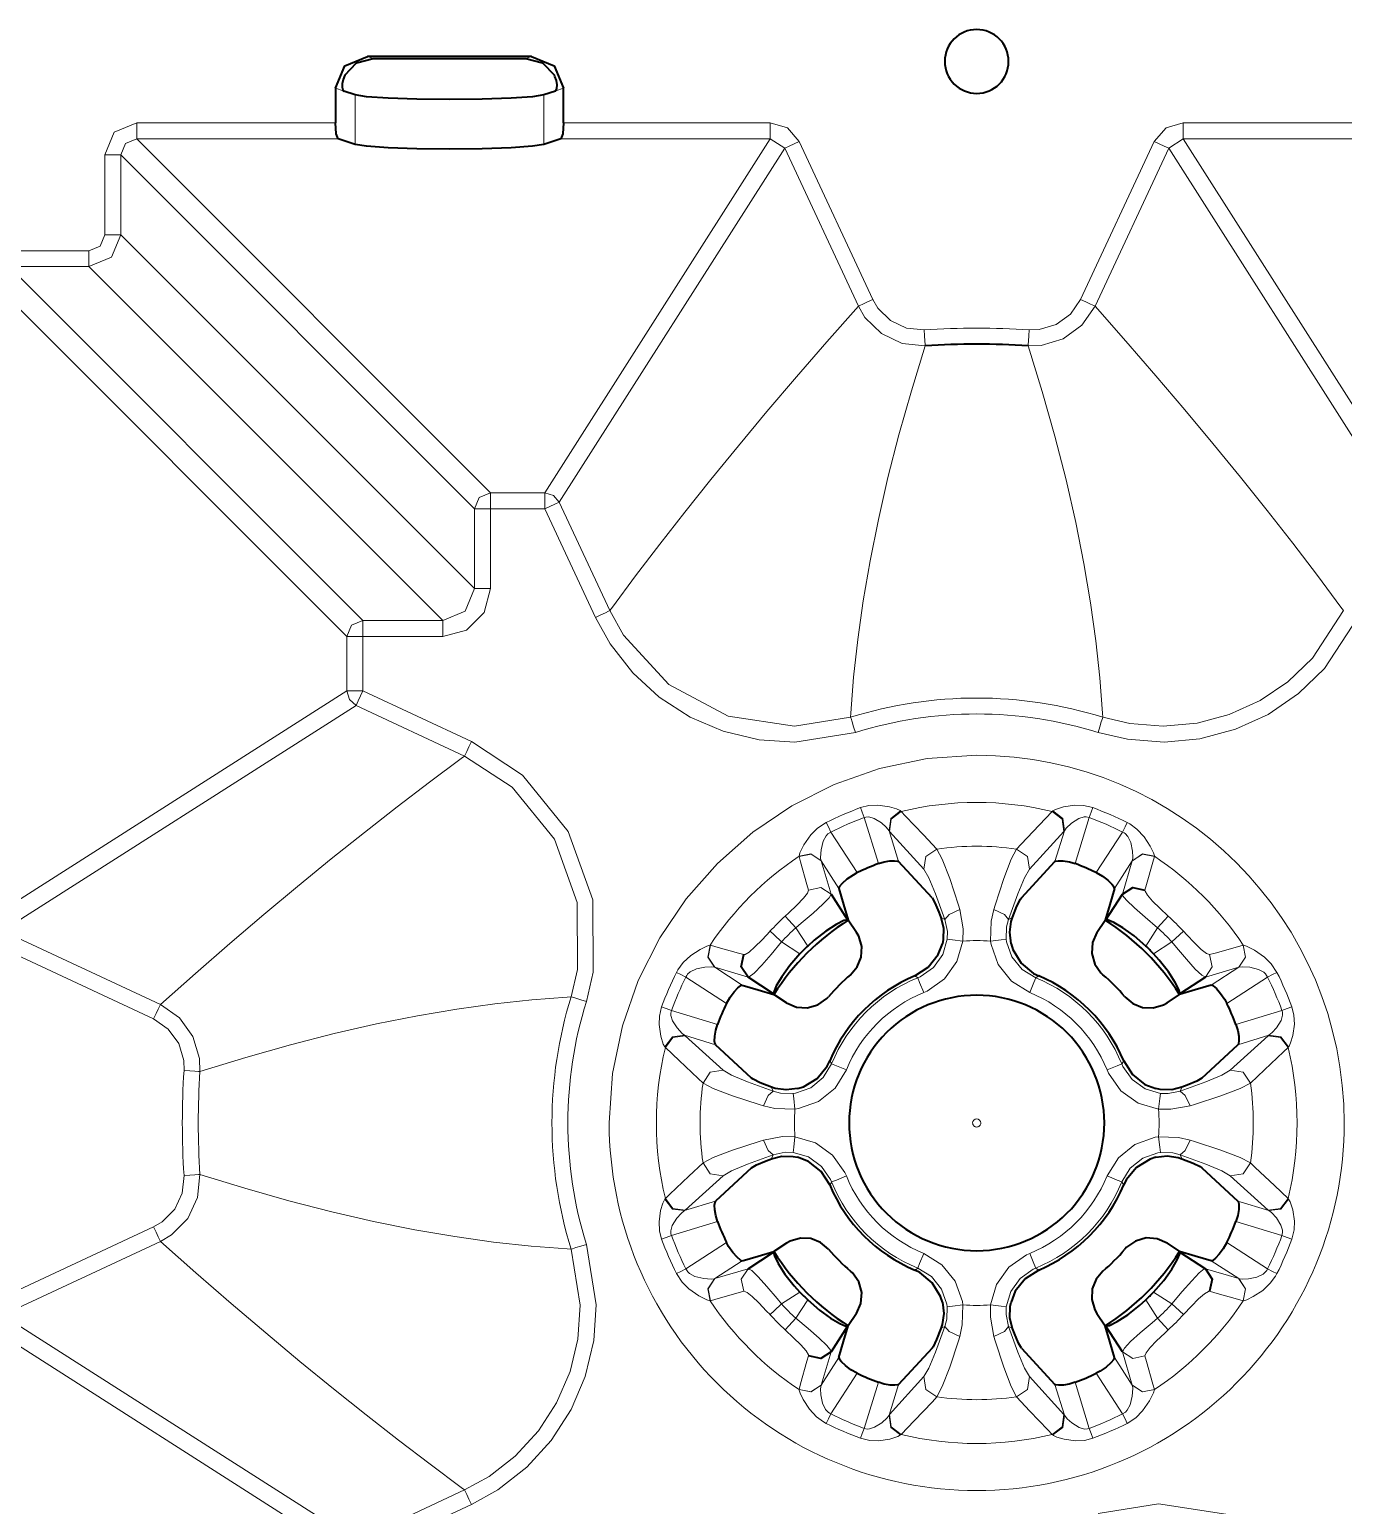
# Model space of a CAD drawing. Header units: millimetres. Extents: x 0 to 2941, y -405 to 1422.
# Drawn here: x 989.7 to 1072.1, y 1029.2 to 1121.7 of the extents above; entities that cross this region are included whole.
import ezdxf

# ---------------------------------------------------------------- set-up
doc = ezdxf.new("R2010")
doc.units = ezdxf.units.MM
doc.layers.add('FINE', color=9, linetype='Continuous')
doc.layers.add('OUTLINE', color=7, linetype='Continuous')

msp = doc.modelspace()

# ---------------------------------------------------------------- linework, layer by layer
at = {"layer": 'FINE', "lineweight": 9}
for p, q in [((1010.886, 1119.995), (1011.239, 1119.882)), ((1020.813, 1119.882), (1021.166, 1119.995)), ((1009.36, 1117.855), (1008.876, 1118.011)), ((1023.177, 1118.011), (1022.692, 1117.855)), ((1010.117, 1114.486), (1010.117, 1117.592)), ((1021.935, 1117.592), (1021.935, 1114.486)), ((1008.876, 1115.835), (996.418, 1115.835)), ((1036.125, 1115.835), (1023.177, 1115.835)), ((1074.956, 1115.835), (1062.008, 1115.835)), ((1018.59, 1092.665), (996.418, 1114.837)), ((996.418, 1114.837), (1009.042, 1114.837)), ((1022.905, 1092.089), (1037.03, 1114.26)), ((1023.01, 1114.837), (1036.125, 1114.837)), ((1036.125, 1114.837), (1037.03, 1114.26)), ((1037.03, 1114.26), (1041.648, 1104.357)), ((1042.553, 1104.779), (1037.935, 1114.683)), ((1061.103, 1114.26), (1075.228, 1092.089)), ((1076.133, 1092.665), (1062.008, 1114.837)), ((1062.008, 1114.837), (1075.123, 1114.837)), ((994.422, 1113.838), (994.422, 1108.834)), ((995.42, 1113.838), (1017.592, 1091.667)), ((995.42, 1108.834), (995.42, 1113.838)), ((1017.592, 1086.662), (995.42, 1108.834)), ((993.423, 1107.835), (988.418, 1107.835)), ((1010.59, 1084.665), (988.418, 1106.837)), ((988.418, 1106.837), (993.423, 1106.837)), ((993.423, 1106.837), (1015.595, 1084.665)), ((987.42, 1105.839), (1009.592, 1083.667)), ((1018.59, 1092.665), (1022, 1092.665)), ((1022.905, 1092.089), (1026.078, 1085.284)), ((1017.592, 1086.662), (1017.592, 1091.667)), ((1018.59, 1091.667), (1018.59, 1086.662)), ((1022, 1091.667), (1018.59, 1091.667)), ((1025.173, 1084.863), (1022, 1091.667)), ((1010.59, 1084.665), (1015.595, 1084.665)), ((1026.078, 1085.284), (1026.235, 1085.5)), ((1071.898, 1085.5), (1072.055, 1085.284)), ((1009.592, 1080.256), (1009.592, 1083.667)), ((1015.595, 1083.667), (1010.59, 1083.667)), ((1010.59, 1083.667), (1010.59, 1080.256)), ((1009.592, 1080.256), (987.42, 1066.131)), ((1010.59, 1080.256), (1017.394, 1077.084)), ((987.996, 1065.227), (1010.168, 1079.352)), ((1016.972, 1076.179), (1010.168, 1079.352)), ((1041.178, 1078.859), (1041.163, 1078.61)), ((1056.97, 1078.61), (1056.955, 1078.859)), ((1016.757, 1076.021), (1016.972, 1076.179)), ((1044.295, 1072.736), (1044.33, 1072.704)), ((1056.114, 1072.323), (1055.232, 1069.438)), ((1039.928, 1071.416), (1041.58, 1068.873)), ((1043.573, 1071.501), (1044.165, 1069.566)), ((1043.61, 1071.456), (1043.573, 1071.501)), ((1045.76, 1069.08), (1043.61, 1071.456)), ((1053.969, 1069.566), (1054.56, 1071.501)), ((1054.56, 1071.501), (1054.523, 1071.456)), ((1058.819, 1069.611), (1057.699, 1067.887)), ((1058.197, 1067.524), (1058.819, 1069.611)), ((1058.819, 1069.611), (1058.823, 1069.622)), ((997.9, 1060.609), (987.996, 1065.227)), ((1032.359, 1064.329), (1032.371, 1064.327)), ((1065.762, 1064.327), (1065.774, 1064.329)), ((1032.646, 1062.943), (1032.636, 1062.947)), ((1032.646, 1062.943), (1034.371, 1061.823)), ((1034.733, 1062.321), (1032.646, 1062.943)), ((1067.293, 1062.329), (1064.749, 1060.677)), ((1023.647, 1061.094), (1023.397, 1061.079)), ((1029.934, 1060.238), (1032.819, 1059.355)), ((1065.314, 1059.355), (1068.199, 1060.238)), ((1032.691, 1058.093), (1030.756, 1058.684)), ((1067.377, 1058.684), (1065.442, 1058.093)), ((1068.612, 1057.962), (1068.58, 1057.927)), ((1033.177, 1049.884), (1030.801, 1047.733)), ((1029.521, 1048.419), (1029.553, 1048.454)), ((1030.756, 1047.697), (1032.691, 1048.288)), ((1030.801, 1047.733), (1030.756, 1047.697)), ((1065.442, 1048.288), (1067.377, 1047.697)), ((1067.377, 1047.697), (1067.332, 1047.733)), ((1068.58, 1048.454), (1068.612, 1048.419)), ((1068.199, 1046.143), (1065.314, 1047.025)), ((997.478, 1046.677), (987.575, 1042.059)), ((987.996, 1041.154), (997.9, 1045.772)), ((1023.397, 1045.301), (1023.647, 1045.287)), ((1030.841, 1044.052), (1033.385, 1045.703)), ((1063.4, 1044.06), (1065.487, 1043.438)), ((1065.487, 1043.438), (1063.763, 1044.558)), ((1065.487, 1043.438), (1065.498, 1043.434)), ((1010.168, 1027.029), (987.996, 1041.154)), ((1065.774, 1042.051), (1065.762, 1042.054)), ((987.42, 1040.249), (1009.592, 1026.124)), ((1039.936, 1038.857), (1039.314, 1036.77)), ((1039.314, 1036.77), (1040.434, 1038.494)), ((1058.205, 1034.964), (1056.553, 1037.508)), ((1039.314, 1036.77), (1039.31, 1036.759)), ((1042.019, 1034.058), (1042.902, 1036.943)), ((1044.165, 1036.815), (1043.573, 1034.88)), ((1043.61, 1034.925), (1045.76, 1037.301)), ((1052.373, 1037.301), (1054.523, 1034.925)), ((1054.56, 1034.88), (1053.969, 1036.815)), ((1060.203, 1036.495), (1060.205, 1036.483)), ((1043.573, 1034.88), (1043.61, 1034.925)), ((1054.523, 1034.925), (1054.56, 1034.88)), ((1053.838, 1033.645), (1053.803, 1033.677)), ((1010.168, 1027.029), (1016.972, 1030.202)), ((1016.972, 1030.202), (1016.757, 1030.359)), ((1017.394, 1029.297), (1010.59, 1026.124))]:
    msp.add_line(p, q, dxfattribs=at)
for points in [[(996.418, 1115.835), (995.006, 1115.251), (994.422, 1113.838)], [(996.418, 1114.837), (996.418, 1115.149), (996.418, 1115.835)], [(1036.125, 1114.837), (1036.125, 1115.149), (1036.125, 1115.835)], [(1037.935, 1114.683), (1037.198, 1115.523), (1036.125, 1115.835)], [(1062.008, 1115.835), (1060.935, 1115.523), (1060.198, 1114.683)], [(1062.008, 1114.837), (1062.008, 1115.149), (1062.008, 1115.835)], [(995.42, 1113.838), (995.711, 1114.546), (996.418, 1114.837)], [(1036.125, 1114.837), (1022, 1092.665), (1022.536, 1092.508), (1022.905, 1092.089)], [(1037.03, 1114.26), (1037.313, 1114.392), (1037.935, 1114.683)], [(1060.198, 1114.683), (1055.58, 1104.779), (1054.947, 1103.863), (1054.047, 1103.209), (1052.98, 1102.89), (1052.357, 1102.872)], [(1056.485, 1104.357), (1061.103, 1114.26), (1062.008, 1114.837)], [(1061.103, 1114.26), (1060.82, 1114.392), (1060.198, 1114.683)], [(995.42, 1113.838), (995.108, 1113.838), (994.422, 1113.838)], [(993.423, 1106.837), (994.834, 1107.423), (995.42, 1108.834)], [(994.422, 1108.834), (994.129, 1108.128), (993.423, 1107.835)], [(995.42, 1108.834), (995.108, 1108.834), (994.422, 1108.834)], [(993.423, 1106.837), (993.423, 1107.149), (993.423, 1107.835)], [(1041.648, 1104.357), (1039.676, 1102.125), (1037.766, 1099.923), (1035.917, 1097.751), (1034.131, 1095.61), (1032.407, 1093.499), (1030.774, 1091.455), (1029.201, 1089.441), (1027.689, 1087.456), (1026.235, 1085.5)], [(1041.648, 1104.357), (1041.732, 1104.396), (1041.931, 1104.489), (1042.218, 1104.623), (1042.553, 1104.779)], [(1041.648, 1104.357), (1042.059, 1103.657), (1043.091, 1102.642), (1044.402, 1102.025), (1045.842, 1101.876)], [(1045.776, 1102.872), (1044.669, 1102.986), (1043.662, 1103.46), (1042.869, 1104.241), (1042.553, 1104.779)], [(1052.291, 1101.876), (1053.102, 1101.899), (1054.489, 1102.315), (1055.661, 1103.166), (1056.485, 1104.357)], [(1056.485, 1104.357), (1056.402, 1104.396), (1056.202, 1104.489), (1055.915, 1104.623), (1055.58, 1104.779)], [(1071.898, 1085.5), (1070.418, 1087.491), (1068.875, 1089.513), (1067.271, 1091.566), (1065.605, 1093.648), (1063.876, 1095.762), (1062.118, 1097.866), (1060.3, 1100.001), (1058.423, 1102.164), (1056.485, 1104.357)], [(1045.842, 1101.876), (1045.836, 1101.968), (1045.822, 1102.187), (1045.801, 1102.504), (1045.776, 1102.872)], [(1052.291, 1101.876), (1052.297, 1101.968), (1052.311, 1102.187), (1052.332, 1102.504), (1052.357, 1102.872)], [(1041.178, 1078.859), (1041.351, 1081.121), (1041.608, 1083.469), (1041.951, 1085.901), (1042.382, 1088.413), (1042.902, 1091.003), (1043.503, 1093.619), (1044.193, 1096.305), (1044.973, 1099.058), (1045.842, 1101.876)], [(1052.291, 1101.876), (1053.176, 1099.008), (1053.967, 1096.206), (1054.665, 1093.475), (1055.271, 1090.815), (1055.785, 1088.231), (1056.203, 1085.769), (1056.536, 1083.384), (1056.786, 1081.08), (1056.955, 1078.859)], [(1017.592, 1091.667), (1017.886, 1092.371), (1018.59, 1092.665)], [(1018.59, 1091.667), (1018.59, 1092.353), (1018.59, 1092.665)], [(1022, 1091.667), (1022, 1092.353), (1022, 1092.665)], [(1022, 1091.667), (1022.623, 1091.957), (1022.905, 1092.089)], [(1018.59, 1091.667), (1017.904, 1091.667), (1017.592, 1091.667)], [(1018.59, 1086.662), (1018.189, 1085.163), (1017.094, 1084.068), (1015.595, 1083.667)], [(1015.595, 1084.665), (1017.009, 1085.248), (1017.592, 1086.662)], [(1018.59, 1086.662), (1017.904, 1086.662), (1017.592, 1086.662)], [(1009.592, 1083.667), (1009.886, 1084.372), (1010.59, 1084.665)], [(1010.59, 1083.667), (1010.59, 1084.353), (1010.59, 1084.665)], [(1015.595, 1083.667), (1015.595, 1084.353), (1015.595, 1084.665)], [(1025.173, 1084.863), (1025.508, 1085.019), (1025.795, 1085.153), (1025.995, 1085.246), (1026.078, 1085.284)], [(1041.46, 1077.657), (1037.672, 1077.049), (1035.428, 1077.197), (1033.177, 1077.735), (1031.11, 1078.618), (1029.166, 1079.871), (1027.508, 1081.388), (1026.087, 1083.213), (1025.173, 1084.863)], [(1026.078, 1085.284), (1026.925, 1083.756), (1029.776, 1080.66), (1033.492, 1078.682), (1037.655, 1078.046), (1041.163, 1078.61)], [(1056.97, 1078.61), (1058.671, 1078.209), (1060.746, 1078.045), (1062.88, 1078.237), (1064.892, 1078.769), (1066.842, 1079.656), (1068.566, 1080.825), (1070.113, 1082.309), (1072.055, 1085.284)], [(1010.59, 1083.667), (1009.904, 1083.667), (1009.592, 1083.667)], [(1010.59, 1080.256), (1009.904, 1080.256), (1009.592, 1080.256)], [(1010.168, 1079.352), (1009.749, 1079.72), (1009.592, 1080.256)], [(1010.59, 1080.256), (1010.3, 1079.634), (1010.168, 1079.352)], [(1041.46, 1077.657), (1041.35, 1078.01), (1041.256, 1078.313), (1041.19, 1078.523), (1041.163, 1078.61)], [(1056.674, 1077.657), (1056.783, 1078.01), (1056.877, 1078.313), (1056.943, 1078.523), (1056.97, 1078.61)], [(1017.394, 1077.084), (1017.238, 1076.749), (1017.104, 1076.462), (1017.011, 1076.262), (1016.972, 1076.179)], [(1017.394, 1077.084), (1020.606, 1074.987), (1023.47, 1071.456), (1025.003, 1067.177), (1025.033, 1062.634), (1024.6, 1060.797)], [(1016.757, 1076.021), (1014.766, 1074.541), (1012.744, 1072.999), (1010.691, 1071.395), (1008.609, 1069.729), (1006.495, 1068), (1004.39, 1066.242), (1002.256, 1064.424), (1000.093, 1062.546), (997.9, 1060.609)], [(1023.647, 1061.094), (1024.048, 1062.795), (1024.02, 1067.003), (1022.601, 1070.966), (1019.948, 1074.237), (1016.972, 1076.179)], [(1041.791, 1072.943), (1042.308, 1073.074), (1042.868, 1073.1), (1043.592, 1073.001), (1044.049, 1072.866), (1044.262, 1072.764), (1044.295, 1072.736)], [(1041.791, 1072.943), (1041.897, 1072.654), (1042.019, 1072.323)], [(1044.295, 1072.736), (1043.674, 1072.262), (1043.573, 1071.501)], [(1044.33, 1072.704), (1043.706, 1072.228), (1043.61, 1071.456)], [(1044.33, 1072.704), (1044.608, 1072.415), (1045.731, 1071.238), (1046.571, 1070.346)], [(1051.562, 1070.346), (1051.848, 1070.651), (1052.98, 1071.846), (1053.803, 1072.704)], [(1053.803, 1072.704), (1053.838, 1072.736), (1054.003, 1072.833), (1054.512, 1072.994), (1055.225, 1073.098), (1055.766, 1073.081), (1056.342, 1072.943)], [(1053.803, 1072.704), (1054.427, 1072.228), (1054.523, 1071.456)], [(1053.838, 1072.736), (1054.459, 1072.262), (1054.56, 1071.501)], [(1056.342, 1072.943), (1056.236, 1072.654), (1056.114, 1072.323)], [(1037.928, 1069.898), (1037.987, 1070.106), (1038.24, 1070.608), (1038.678, 1071.235), (1039.092, 1071.652), (1039.631, 1072.008)], [(1039.928, 1071.416), (1039.769, 1071.732), (1039.631, 1072.008)], [(1043.573, 1071.501), (1043.4, 1071.718), (1043.098, 1071.985), (1042.641, 1072.27), (1042.307, 1072.364), (1042.121, 1072.354), (1042.019, 1072.323)], [(1056.114, 1072.323), (1055.935, 1072.365), (1055.792, 1072.36), (1055.467, 1072.258), (1055.016, 1071.97), (1054.679, 1071.659), (1054.56, 1071.501)], [(1058.502, 1072.008), (1058.364, 1071.732), (1058.205, 1071.416)], [(1058.502, 1072.008), (1058.661, 1071.922), (1059.112, 1071.592), (1059.552, 1071.115), (1059.942, 1070.522), (1060.143, 1070.114), (1060.204, 1069.92), (1060.205, 1069.898)], [(1039.928, 1071.416), (1039.734, 1071.298), (1039.627, 1071.188), (1039.444, 1070.854), (1039.313, 1070.301), (1039.285, 1069.83), (1039.305, 1069.638), (1039.31, 1069.622), (1039.314, 1069.611)], [(1054.523, 1071.456), (1052.373, 1069.08), (1052.067, 1068.551), (1051.641, 1067.547), (1051.139, 1066.168), (1051.062, 1065.942), (1051.255, 1066.033), (1051.306, 1066.057)], [(1058.823, 1069.622), (1058.848, 1069.838), (1058.83, 1070.222), (1058.724, 1070.752), (1058.541, 1071.142), (1058.379, 1071.315), (1058.3, 1071.369), (1058.205, 1071.416)], [(1039.31, 1069.622), (1038.679, 1070.041), (1037.928, 1069.898)], [(1039.314, 1069.611), (1038.683, 1070.032), (1037.93, 1069.886)], [(1038.522, 1067.778), (1038.422, 1068.133), (1038.026, 1069.546), (1037.93, 1069.886)], [(1046.571, 1070.346), (1045.881, 1069.89), (1045.76, 1069.08)], [(1046.571, 1070.346), (1046.906, 1069.707), (1047.372, 1068.497), (1047.915, 1066.835), (1047.998, 1066.563)], [(1049.931, 1064.585), (1049.972, 1065.834), (1050.136, 1066.563), (1050.218, 1066.835), (1050.762, 1068.497), (1051.227, 1069.707), (1051.562, 1070.346)], [(1051.562, 1070.346), (1052.252, 1069.89), (1052.373, 1069.08)], [(1058.819, 1069.611), (1059.45, 1070.032), (1060.203, 1069.886)], [(1060.205, 1069.898), (1059.454, 1070.041), (1058.823, 1069.622)], [(1060.205, 1069.898), (1060.203, 1069.886), (1060.104, 1069.535), (1059.708, 1068.122), (1059.611, 1067.778), (1059.615, 1067.712), (1059.765, 1067.461), (1060.092, 1067.095), (1060.548, 1066.643), (1061.075, 1066.146)], [(1040.434, 1067.887), (1039.314, 1069.611), (1039.936, 1067.524)], [(1047.072, 1065.942), (1046.994, 1066.168), (1046.492, 1067.547), (1046.066, 1068.551), (1045.76, 1069.08)], [(1037.058, 1066.146), (1037.287, 1066.36), (1037.792, 1066.844), (1038.2, 1067.265), (1038.456, 1067.584), (1038.522, 1067.778)], [(1039.936, 1067.524), (1039.814, 1067.294), (1039.422, 1066.888), (1038.813, 1066.34), (1038.065, 1065.705), (1037.727, 1065.424)], [(1039.936, 1067.524), (1039.287, 1067.948), (1038.522, 1067.778)], [(1060.406, 1065.424), (1059.627, 1066.077), (1058.949, 1066.668), (1058.456, 1067.14), (1058.214, 1067.449), (1058.197, 1067.524)], [(1037.727, 1065.424), (1037.29, 1065.896), (1037.058, 1066.146)], [(1047.998, 1066.563), (1047.336, 1066.26), (1047.072, 1065.942)], [(1047.998, 1066.563), (1048.212, 1065.359), (1048.202, 1064.585)], [(1050.136, 1066.563), (1050.798, 1066.26), (1051.062, 1065.942)], [(1060.406, 1065.424), (1060.843, 1065.896), (1061.075, 1066.146)], [(1034.479, 1063.735), (1034.545, 1063.739), (1034.796, 1063.889), (1035.162, 1064.216), (1035.614, 1064.672), (1036.111, 1065.199)], [(1036.833, 1064.53), (1036.361, 1064.967), (1036.111, 1065.199)], [(1045.369, 1062.285), (1045.527, 1062.354), (1046.349, 1062.927), (1046.934, 1063.74), (1047.215, 1064.701), (1047.227, 1065.186), (1047.072, 1065.942)], [(1046.827, 1066.057), (1046.879, 1066.033), (1047.072, 1065.942)], [(1051.062, 1065.942), (1050.942, 1065.484), (1050.918, 1064.701)], [(1061.3, 1064.53), (1061.772, 1064.967), (1062.023, 1065.199)], [(1062.023, 1065.199), (1062.236, 1064.97), (1062.72, 1064.465), (1063.141, 1064.057), (1063.46, 1063.801), (1063.654, 1063.735)], [(987.575, 1064.322), (997.478, 1059.704), (998.394, 1059.071), (999.048, 1058.17), (999.367, 1057.104), (999.385, 1056.481)], [(1030.249, 1062.626), (1030.336, 1062.785), (1030.666, 1063.236), (1031.142, 1063.676), (1031.735, 1064.066), (1032.143, 1064.266), (1032.337, 1064.328), (1032.359, 1064.329)], [(1032.636, 1062.947), (1032.216, 1063.578), (1032.359, 1064.329)], [(1032.646, 1062.943), (1032.225, 1063.574), (1032.371, 1064.327)], [(1032.371, 1064.327), (1032.722, 1064.228), (1034.135, 1063.832), (1034.479, 1063.735)], [(1036.833, 1064.53), (1036.18, 1063.751), (1035.589, 1063.073), (1035.117, 1062.58), (1034.808, 1062.338), (1034.733, 1062.321)], [(1048.202, 1064.585), (1047.826, 1063.304), (1047.048, 1062.221), (1045.955, 1061.455), (1045.744, 1061.362)], [(1048.202, 1064.585), (1047.54, 1064.663), (1047.215, 1064.701)], [(1049.931, 1064.585), (1050.593, 1064.663), (1050.918, 1064.701)], [(1050.918, 1064.701), (1050.941, 1064.539), (1051.275, 1063.595), (1051.907, 1062.813), (1052.764, 1062.285)], [(1063.4, 1062.321), (1063.17, 1062.443), (1062.764, 1062.835), (1062.217, 1063.444), (1061.581, 1064.192), (1061.3, 1064.53)], [(1063.654, 1063.735), (1064.009, 1063.835), (1065.422, 1064.231), (1065.762, 1064.327)], [(1065.487, 1062.943), (1065.908, 1063.574), (1065.762, 1064.327)], [(1065.498, 1062.947), (1065.917, 1063.578), (1065.774, 1064.329)], [(1065.774, 1064.329), (1065.982, 1064.27), (1066.484, 1064.017), (1067.111, 1063.579), (1067.529, 1063.165), (1067.884, 1062.626)], [(1063.4, 1062.321), (1063.824, 1062.97), (1063.654, 1063.735)], [(1030.841, 1062.329), (1030.525, 1062.488), (1030.249, 1062.626)], [(1032.636, 1062.947), (1032.419, 1062.972), (1032.035, 1062.953), (1031.505, 1062.848), (1031.115, 1062.664), (1030.942, 1062.503), (1030.888, 1062.424), (1030.841, 1062.329)], [(1063.763, 1061.823), (1065.487, 1062.943), (1063.4, 1062.321)], [(1067.293, 1062.329), (1067.174, 1062.523), (1067.064, 1062.63), (1066.73, 1062.813), (1066.177, 1062.944), (1065.706, 1062.972), (1065.514, 1062.952), (1065.498, 1062.947), (1065.487, 1062.943)], [(1067.293, 1062.329), (1067.609, 1062.488), (1067.884, 1062.626)], [(1045.369, 1062.285), (1045.345, 1062.3), (1045.182, 1062.405)], [(1045.744, 1061.362), (1045.49, 1061.988), (1045.369, 1062.285)], [(1052.389, 1061.362), (1052.643, 1061.988), (1052.764, 1062.285)], [(1052.952, 1062.405), (1052.788, 1062.3), (1052.764, 1062.285)], [(997.9, 1060.609), (997.861, 1060.525), (997.768, 1060.326), (997.634, 1060.038), (997.478, 1059.704)], [(1000.381, 1056.415), (1000.358, 1057.226), (999.942, 1058.613), (999.091, 1059.785), (997.9, 1060.609)], [(1000.381, 1056.415), (1003.249, 1057.299), (1006.051, 1058.091), (1008.783, 1058.789), (1011.442, 1059.395), (1014.026, 1059.909), (1016.489, 1060.327), (1018.873, 1060.659), (1021.177, 1060.909), (1023.397, 1061.079)], [(1024.6, 1060.798), (1024.247, 1060.907), (1023.944, 1061.001), (1023.734, 1061.067), (1023.647, 1061.094)], [(1029.553, 1057.927), (1029.521, 1057.962), (1029.424, 1058.127), (1029.263, 1058.636), (1029.159, 1059.349), (1029.176, 1059.889), (1029.314, 1060.466)], [(1029.934, 1060.238), (1029.603, 1060.36), (1029.314, 1060.466)], [(1029.934, 1060.238), (1029.892, 1060.059), (1029.897, 1059.916), (1029.999, 1059.591), (1030.287, 1059.14), (1030.598, 1058.803), (1030.756, 1058.684)], [(1067.377, 1058.684), (1067.594, 1058.857), (1067.861, 1059.159), (1068.146, 1059.616), (1068.241, 1059.95), (1068.231, 1060.136), (1068.199, 1060.238)], [(1068.199, 1060.238), (1068.531, 1060.36), (1068.819, 1060.466)], [(1068.819, 1060.466), (1068.95, 1059.949), (1068.976, 1059.389), (1068.877, 1058.665), (1068.742, 1058.208), (1068.64, 1057.996), (1068.612, 1057.962)], [(1030.756, 1058.684), (1029.995, 1058.583), (1029.521, 1057.962)], [(1029.553, 1057.927), (1030.029, 1058.551), (1030.801, 1058.647)], [(1031.911, 1055.686), (1031.606, 1055.972), (1030.411, 1057.104), (1029.553, 1057.927)], [(1030.756, 1058.684), (1030.801, 1058.647), (1033.177, 1056.497)], [(1064.956, 1056.497), (1067.332, 1058.647), (1067.377, 1058.684)], [(1068.58, 1057.927), (1068.291, 1057.649), (1067.114, 1056.526), (1066.222, 1055.686)], [(1067.332, 1058.647), (1068.104, 1058.551), (1068.58, 1057.927)], [(1067.377, 1058.684), (1068.138, 1058.583), (1068.612, 1057.962)], [(1036.315, 1055.186), (1036.773, 1055.066), (1037.556, 1055.042), (1037.718, 1055.065), (1038.662, 1055.399), (1039.444, 1056.031), (1039.972, 1056.888)], [(1039.852, 1057.075), (1039.957, 1056.912), (1039.972, 1056.888)], [(1040.895, 1056.513), (1040.269, 1056.767), (1039.972, 1056.888)], [(1057.238, 1056.513), (1057.864, 1056.767), (1058.161, 1056.888)], [(1058.161, 1056.888), (1058.176, 1056.912), (1058.281, 1057.075)], [(1058.161, 1056.888), (1058.23, 1056.73), (1058.804, 1055.908), (1059.616, 1055.323), (1060.577, 1055.042), (1061.062, 1055.03), (1061.818, 1055.186)], [(1000.381, 1056.415), (1000.289, 1056.421), (1000.07, 1056.435), (999.753, 1056.456), (999.385, 1056.481)], [(1031.911, 1055.686), (1032.367, 1056.376), (1033.177, 1056.497)], [(1033.177, 1056.497), (1033.705, 1056.191), (1034.71, 1055.765), (1036.089, 1055.263), (1036.315, 1055.186)], [(1040.895, 1056.513), (1040.189, 1055.373), (1039.146, 1054.532), (1037.887, 1054.086), (1037.672, 1054.055)], [(1061.933, 1055.43), (1061.909, 1055.378), (1061.818, 1055.186), (1062.044, 1055.263), (1063.423, 1055.765), (1064.428, 1056.191), (1064.956, 1056.497)], [(1064.956, 1056.497), (1065.767, 1056.376), (1066.222, 1055.686)], [(1037.672, 1054.055), (1036.423, 1054.096), (1035.694, 1054.259), (1035.422, 1054.342), (1033.76, 1054.885), (1032.55, 1055.351), (1031.911, 1055.686)], [(1035.694, 1054.259), (1035.997, 1054.921), (1036.315, 1055.186)], [(1036.315, 1055.186), (1036.224, 1055.378), (1036.2, 1055.43)], [(1037.672, 1054.055), (1037.594, 1054.717), (1037.556, 1055.042)], [(1066.222, 1055.686), (1065.583, 1055.351), (1064.373, 1054.885), (1062.711, 1054.342), (1062.439, 1054.259), (1061.235, 1054.045), (1060.461, 1054.055)], [(1060.461, 1054.055), (1060.539, 1054.717), (1060.577, 1055.042)], [(1062.439, 1054.259), (1062.137, 1054.921), (1061.818, 1055.186)], [(1035.694, 1052.122), (1036.898, 1052.335), (1037.672, 1052.326)], [(1037.672, 1052.326), (1037.594, 1051.664), (1037.556, 1051.339)], [(1037.672, 1052.326), (1038.953, 1051.95), (1040.036, 1051.171), (1040.802, 1050.078), (1040.895, 1049.868)], [(1060.461, 1052.326), (1060.539, 1051.664), (1060.577, 1051.339)], [(1060.461, 1052.326), (1061.71, 1052.285), (1062.439, 1052.122)], [(1031.911, 1050.695), (1032.55, 1051.03), (1033.76, 1051.496), (1035.422, 1052.039), (1035.694, 1052.122)], [(1035.694, 1052.122), (1035.997, 1051.46), (1036.315, 1051.195)], [(1039.972, 1049.493), (1039.903, 1049.651), (1039.329, 1050.473), (1038.517, 1051.058), (1037.556, 1051.339), (1037.071, 1051.351), (1036.315, 1051.195)], [(1061.818, 1051.195), (1061.36, 1051.315), (1060.577, 1051.339), (1060.416, 1051.316), (1059.471, 1050.982), (1058.689, 1050.35), (1058.161, 1049.493)], [(1062.439, 1052.122), (1062.137, 1051.46), (1061.818, 1051.195)], [(1062.439, 1052.122), (1062.711, 1052.039), (1064.373, 1051.496), (1065.583, 1051.03), (1066.222, 1050.695)], [(1029.553, 1048.454), (1029.842, 1048.732), (1031.019, 1049.855), (1031.911, 1050.695)], [(1033.177, 1049.884), (1032.367, 1050.005), (1031.911, 1050.695)], [(1036.2, 1050.951), (1036.224, 1051.003), (1036.315, 1051.195), (1036.089, 1051.118), (1034.71, 1050.616), (1033.705, 1050.19), (1033.177, 1049.884)], [(1067.332, 1047.733), (1064.956, 1049.884), (1064.428, 1050.19), (1063.423, 1050.616), (1062.044, 1051.118), (1061.818, 1051.195), (1061.909, 1051.003), (1061.933, 1050.951)], [(1066.222, 1050.695), (1065.767, 1050.005), (1064.956, 1049.884)], [(1066.222, 1050.695), (1066.527, 1050.408), (1067.722, 1049.277), (1068.58, 1048.454)], [(999.385, 1049.9), (999.271, 1048.793), (998.797, 1047.786), (998.016, 1046.993), (997.478, 1046.677)], [(997.9, 1045.772), (998.6, 1046.183), (999.615, 1047.215), (1000.232, 1048.526), (1000.381, 1049.966)], [(1000.381, 1049.966), (1000.289, 1049.96), (1000.07, 1049.946), (999.753, 1049.925), (999.385, 1049.9)], [(1023.397, 1045.301), (1021.136, 1045.475), (1018.788, 1045.732), (1016.356, 1046.075), (1013.844, 1046.505), (1011.254, 1047.026), (1008.638, 1047.627), (1005.952, 1048.317), (1003.199, 1049.096), (1000.381, 1049.966)], [(1039.972, 1049.493), (1039.957, 1049.469), (1039.852, 1049.305)], [(1040.895, 1049.868), (1040.269, 1049.614), (1039.972, 1049.493)], [(1057.238, 1049.868), (1057.864, 1049.614), (1058.161, 1049.493)], [(1058.281, 1049.305), (1058.176, 1049.469), (1058.161, 1049.493)], [(1029.314, 1045.915), (1029.184, 1046.432), (1029.157, 1046.992), (1029.256, 1047.715), (1029.391, 1048.173), (1029.493, 1048.385), (1029.521, 1048.419)], [(1030.756, 1047.697), (1029.995, 1047.798), (1029.521, 1048.419)], [(1030.801, 1047.733), (1030.029, 1047.83), (1029.553, 1048.454)], [(1030.756, 1047.697), (1030.54, 1047.523), (1030.272, 1047.222), (1029.987, 1046.765), (1029.893, 1046.431), (1029.903, 1046.245), (1029.934, 1046.143)], [(1068.58, 1048.454), (1068.104, 1047.83), (1067.332, 1047.733)], [(1067.377, 1047.697), (1068.138, 1047.798), (1068.612, 1048.419)], [(1068.199, 1046.143), (1068.241, 1046.322), (1068.237, 1046.465), (1068.134, 1046.79), (1067.846, 1047.241), (1067.535, 1047.578), (1067.377, 1047.697)], [(1068.612, 1048.419), (1068.71, 1048.254), (1068.87, 1047.745), (1068.974, 1047.032), (1068.958, 1046.492), (1068.819, 1045.915)], [(997.9, 1045.772), (997.861, 1045.856), (997.768, 1046.055), (997.634, 1046.342), (997.478, 1046.677)], [(997.9, 1045.772), (1000.132, 1043.8), (1002.334, 1041.89), (1004.506, 1040.041), (1006.647, 1038.255), (1008.758, 1036.531), (1010.802, 1034.898), (1012.816, 1033.325), (1014.802, 1031.812), (1016.757, 1030.359)], [(1029.934, 1046.143), (1029.603, 1046.021), (1029.314, 1045.915)], [(1068.199, 1046.143), (1068.531, 1046.021), (1068.819, 1045.915)], [(1016.972, 1030.202), (1018.501, 1031.049), (1020.147, 1032.323), (1021.597, 1033.9), (1022.729, 1035.647), (1023.575, 1037.616), (1024.064, 1039.64), (1024.211, 1041.779), (1023.647, 1045.287)], [(1024.6, 1045.583), (1025.208, 1041.796), (1025.06, 1039.552), (1024.522, 1037.301), (1023.639, 1035.234), (1022.386, 1033.29), (1020.87, 1031.632), (1019.044, 1030.211), (1017.394, 1029.297)], [(1024.6, 1045.583), (1024.247, 1045.474), (1023.944, 1045.38), (1023.734, 1045.314), (1023.647, 1045.287)], [(1045.744, 1045.019), (1045.49, 1044.393), (1045.369, 1044.096)], [(1049.931, 1041.796), (1050.307, 1043.076), (1051.085, 1044.16), (1052.179, 1044.926), (1052.389, 1045.019)], [(1052.389, 1045.019), (1052.643, 1044.393), (1052.764, 1044.096)], [(1030.841, 1044.052), (1030.525, 1043.893), (1030.249, 1043.755)], [(1030.841, 1044.052), (1030.959, 1043.858), (1031.069, 1043.751), (1031.403, 1043.567), (1031.956, 1043.437), (1032.427, 1043.409), (1032.619, 1043.429), (1032.636, 1043.434), (1032.646, 1043.438)], [(1034.371, 1044.558), (1032.646, 1043.438), (1034.733, 1044.06)], [(1034.733, 1044.06), (1034.309, 1043.411), (1034.479, 1042.646)], [(1034.733, 1044.06), (1034.963, 1043.938), (1035.369, 1043.546), (1035.916, 1042.937), (1036.552, 1042.189), (1036.833, 1041.851)], [(1045.182, 1043.976), (1045.345, 1044.081), (1045.369, 1044.096)], [(1047.215, 1041.68), (1047.192, 1041.841), (1046.858, 1042.786), (1046.226, 1043.568), (1045.369, 1044.096)], [(1052.764, 1044.096), (1052.606, 1044.027), (1051.784, 1043.453), (1051.199, 1042.641), (1050.918, 1041.68), (1050.906, 1041.195), (1051.062, 1040.439)], [(1052.764, 1044.096), (1052.788, 1044.081), (1052.952, 1043.976)], [(1061.3, 1041.851), (1061.953, 1042.63), (1062.544, 1043.308), (1063.016, 1043.801), (1063.325, 1044.043), (1063.4, 1044.06)], [(1065.498, 1043.434), (1065.714, 1043.409), (1066.098, 1043.427), (1066.628, 1043.533), (1067.018, 1043.716), (1067.191, 1043.878), (1067.245, 1043.957), (1067.293, 1044.052)], [(1067.293, 1044.052), (1067.609, 1043.893), (1067.884, 1043.755)], [(1032.359, 1042.051), (1032.151, 1042.111), (1031.649, 1042.364), (1031.022, 1042.801), (1030.604, 1043.216), (1030.249, 1043.755)], [(1032.636, 1043.434), (1032.216, 1042.803), (1032.359, 1042.051)], [(1032.646, 1043.438), (1032.225, 1042.807), (1032.371, 1042.054)], [(1065.487, 1043.438), (1065.908, 1042.807), (1065.762, 1042.054)], [(1065.498, 1043.434), (1065.917, 1042.803), (1065.774, 1042.051)], [(1067.884, 1043.755), (1067.798, 1043.596), (1067.468, 1043.145), (1066.991, 1042.705), (1066.398, 1042.315), (1065.99, 1042.114), (1065.796, 1042.053), (1065.774, 1042.051)], [(1036.111, 1041.182), (1035.897, 1041.41), (1035.413, 1041.916), (1034.992, 1042.324), (1034.673, 1042.579), (1034.479, 1042.646), (1034.124, 1042.546), (1032.712, 1042.149), (1032.371, 1042.054), (1032.359, 1042.051)], [(1063.654, 1042.646), (1063.588, 1042.642), (1063.338, 1042.492), (1062.971, 1042.165), (1062.519, 1041.709), (1062.023, 1041.182)], [(1065.762, 1042.054), (1065.411, 1042.153), (1063.998, 1042.549), (1063.654, 1042.646)], [(1036.833, 1041.851), (1036.361, 1041.414), (1036.111, 1041.182)], [(1048.202, 1041.796), (1048.161, 1040.547), (1047.998, 1039.818), (1047.915, 1039.546), (1047.372, 1037.884), (1046.906, 1036.674), (1046.571, 1036.035)], [(1047.072, 1040.439), (1047.191, 1040.897), (1047.215, 1041.68)], [(1048.202, 1041.796), (1047.54, 1041.718), (1047.215, 1041.68)], [(1051.562, 1036.035), (1051.227, 1036.674), (1050.762, 1037.884), (1050.218, 1039.546), (1050.136, 1039.818), (1049.921, 1041.022), (1049.931, 1041.796)], [(1049.931, 1041.796), (1050.593, 1041.718), (1050.918, 1041.68)], [(1061.3, 1041.851), (1061.772, 1041.414), (1062.023, 1041.182)], [(1037.727, 1040.957), (1037.29, 1040.485), (1037.058, 1040.234)], [(1037.727, 1040.957), (1038.506, 1040.304), (1039.184, 1039.713), (1039.677, 1039.241), (1039.919, 1038.932), (1039.936, 1038.857)], [(1045.76, 1037.301), (1046.066, 1037.829), (1046.492, 1038.834), (1046.994, 1040.213), (1047.072, 1040.439), (1046.879, 1040.348), (1046.827, 1040.324)], [(1047.998, 1039.818), (1047.336, 1040.12), (1047.072, 1040.439)], [(1050.136, 1039.818), (1050.798, 1040.12), (1051.062, 1040.439)], [(1051.306, 1040.324), (1051.255, 1040.348), (1051.062, 1040.439)], [(1051.062, 1040.439), (1051.139, 1040.213), (1051.641, 1038.834), (1052.067, 1037.829), (1052.373, 1037.301)], [(1058.197, 1038.857), (1058.319, 1039.087), (1058.711, 1039.493), (1059.32, 1040.04), (1060.068, 1040.676), (1060.406, 1040.957)], [(1061.075, 1040.234), (1060.847, 1040.021), (1060.341, 1039.537), (1059.933, 1039.116), (1059.678, 1038.797), (1059.611, 1038.603)], [(1060.406, 1040.957), (1060.843, 1040.485), (1061.075, 1040.234)], [(1057.699, 1038.494), (1058.819, 1036.77), (1058.197, 1038.857)], [(1058.197, 1038.857), (1058.846, 1038.433), (1059.611, 1038.603)], [(1059.611, 1038.603), (1059.711, 1038.248), (1060.107, 1036.835), (1060.203, 1036.495)], [(1037.928, 1036.483), (1038.679, 1036.34), (1039.31, 1036.759)], [(1039.314, 1036.77), (1038.683, 1036.349), (1037.93, 1036.495)], [(1039.31, 1036.759), (1039.285, 1036.543), (1039.304, 1036.159), (1039.409, 1035.629), (1039.593, 1035.239), (1039.754, 1035.066), (1039.833, 1035.012), (1039.928, 1034.964)], [(1046.571, 1036.035), (1045.881, 1036.491), (1045.76, 1037.301)], [(1051.562, 1036.035), (1052.252, 1036.491), (1052.373, 1037.301)], [(1058.205, 1034.964), (1058.399, 1035.083), (1058.506, 1035.193), (1058.689, 1035.527), (1058.82, 1036.08), (1058.848, 1036.551), (1058.828, 1036.743), (1058.823, 1036.759), (1058.819, 1036.77)], [(1058.819, 1036.77), (1059.45, 1036.349), (1060.203, 1036.495)], [(1058.823, 1036.759), (1059.454, 1036.34), (1060.205, 1036.483)], [(1039.631, 1034.373), (1039.473, 1034.459), (1039.021, 1034.789), (1038.581, 1035.266), (1038.191, 1035.859), (1037.991, 1036.267), (1037.929, 1036.461), (1037.928, 1036.483)], [(1046.571, 1036.035), (1046.285, 1035.73), (1045.153, 1034.535), (1044.33, 1033.677)], [(1053.803, 1033.677), (1053.525, 1033.966), (1052.402, 1035.143), (1051.562, 1036.035)], [(1060.205, 1036.483), (1060.146, 1036.275), (1059.893, 1035.773), (1059.456, 1035.146), (1059.041, 1034.728), (1058.502, 1034.373)], [(1039.631, 1034.373), (1039.769, 1034.648), (1039.928, 1034.964)], [(1042.019, 1034.058), (1042.198, 1034.015), (1042.341, 1034.02), (1042.666, 1034.123), (1043.117, 1034.411), (1043.454, 1034.722), (1043.573, 1034.88)], [(1044.295, 1033.645), (1043.674, 1034.119), (1043.573, 1034.88)], [(1044.33, 1033.677), (1043.706, 1034.153), (1043.61, 1034.925)], [(1053.803, 1033.677), (1054.427, 1034.153), (1054.523, 1034.925)], [(1053.838, 1033.645), (1054.459, 1034.119), (1054.56, 1034.88)], [(1054.56, 1034.88), (1054.734, 1034.663), (1055.035, 1034.396), (1055.492, 1034.111), (1055.826, 1034.016), (1056.012, 1034.026), (1056.114, 1034.058)], [(1058.205, 1034.964), (1058.364, 1034.648), (1058.502, 1034.373)], [(1041.791, 1033.438), (1041.897, 1033.726), (1042.019, 1034.058)], [(1056.342, 1033.438), (1056.236, 1033.726), (1056.114, 1034.058)], [(1044.33, 1033.677), (1044.295, 1033.645), (1044.13, 1033.547), (1043.621, 1033.387), (1042.908, 1033.283), (1042.368, 1033.3), (1041.791, 1033.438)], [(1056.342, 1033.438), (1055.825, 1033.307), (1055.265, 1033.281), (1054.542, 1033.38), (1054.084, 1033.515), (1053.871, 1033.617), (1053.838, 1033.645)], [(1017.394, 1029.297), (1017.238, 1029.632), (1017.104, 1029.919), (1017.011, 1030.119), (1016.972, 1030.202)], [(1056.674, 1028.724), (1060.461, 1029.332), (1064.956, 1028.646), (1068.967, 1026.51), (1072.046, 1023.168), (1072.96, 1021.518)]]:
    msp.add_lwpolyline(points, dxfattribs=at)
for points in [[(1052.357, 1102.872, 0.033061), (1045.776, 1102.872)], [(1072.96, 1084.863), (1070.863, 1081.651), (1069.244, 1080.09), (1067.332, 1078.787), (1065.288, 1077.851), (1063.053, 1077.254), (1060.816, 1077.047), (1058.51, 1077.224), (1056.674, 1077.657, 0.151851), (1041.459, 1077.657)], [(1056.97, 1078.611, 0.151877), (1041.163, 1078.611)], [(1041.791, 1072.943, 0.028034), (1039.631, 1072.008)], [(1053.803, 1072.704, 0.119641), (1044.33, 1072.704)], [(1058.502, 1072.008, 0.027955), (1056.342, 1072.943)], [(1042.902, 1069.438), (1042.019, 1072.323, 0.027897), (1039.928, 1071.416)], [(1056.553, 1068.873), (1058.205, 1071.416, 0.027941), (1056.114, 1072.323)], [(1037.93, 1069.886), (1037.928, 1069.898, 0.099025), (1032.359, 1064.329)], [(1051.562, 1070.346, 0.072363), (1046.571, 1070.346)], [(1065.774, 1064.329, 0.099005), (1060.205, 1069.898)], [(1037.058, 1066.147, 0.018815), (1036.11, 1065.199)], [(1062.023, 1065.199, 0.018934), (1061.075, 1066.147)], [(1038.474, 1064.274), (1037.727, 1065.424, 0.019138), (1036.833, 1064.53), (1037.983, 1063.782)], [(1060.15, 1063.782), (1061.3, 1064.53, 0.018918), (1060.406, 1065.424), (1059.659, 1064.274)], [(1049.931, 1064.585, 0.037809), (1048.202, 1064.585)], [(1057.238, 1056.513, 0.202327), (1052.389, 1061.362), (1051.249, 1062.067), (1050.408, 1063.111), (1049.962, 1064.37), (1049.931, 1064.585)], [(1030.249, 1062.626, 0.028019), (1029.314, 1060.466)], [(1068.819, 1060.466, 0.027952), (1067.884, 1062.626)], [(1033.385, 1060.677), (1030.841, 1062.329, 0.027965), (1029.934, 1060.238)], [(1045.369, 1062.285, 0.202317), (1039.972, 1056.888)], [(1058.161, 1056.888, 0.202345), (1052.764, 1062.285)], [(1068.199, 1060.238, 0.027974), (1067.293, 1062.329)], [(1023.646, 1061.094, 0.151875), (1023.646, 1045.287)], [(1024.6, 1060.798, 0.151878), (1024.6, 1045.583)], [(1045.744, 1061.362, 0.202321), (1040.895, 1056.513)], [(1029.553, 1057.927, 0.119638), (1029.553, 1048.454)], [(1068.58, 1048.454, 0.119611), (1068.58, 1057.927)], [(999.385, 1056.481, 0.033081), (999.385, 1049.9)], [(1000.381, 1056.415, 0.033056), (1000.381, 1049.966)], [(1052.389, 1045.019, 0.202316), (1057.238, 1049.868), (1057.944, 1051.008), (1058.987, 1051.849), (1060.246, 1052.295), (1060.461, 1052.326, 0.037883), (1060.461, 1054.055), (1059.181, 1054.431), (1058.097, 1055.209), (1057.331, 1056.303), (1057.238, 1056.513)], [(1031.911, 1055.686, 0.072396), (1031.911, 1050.695)], [(1066.222, 1050.695, 0.072345), (1066.222, 1055.686)], [(1037.672, 1054.055, 0.037958), (1037.672, 1052.326)], [(1039.972, 1049.493, 0.202318), (1045.369, 1044.096)], [(1040.895, 1049.868, 0.202336), (1045.744, 1045.019)], [(1052.764, 1044.096, 0.202328), (1058.161, 1049.493)], [(1032.819, 1047.025), (1029.934, 1046.143, 0.02808), (1030.841, 1044.052)], [(1029.314, 1045.915, 0.027986), (1030.249, 1043.755)], [(1064.749, 1045.703), (1067.293, 1044.052, 0.028016), (1068.199, 1046.143)], [(1067.884, 1043.755, 0.027955), (1068.819, 1045.915)], [(1045.744, 1045.019), (1046.884, 1044.313), (1047.725, 1043.27), (1048.171, 1042.011), (1048.202, 1041.796, 0.037803), (1049.931, 1041.796)], [(1037.983, 1042.598), (1036.833, 1041.851, 0.018993), (1037.727, 1040.957), (1038.474, 1042.107)], [(1059.659, 1042.107), (1060.406, 1040.957, 0.018999), (1061.3, 1041.851), (1060.15, 1042.598)], [(1032.359, 1042.052, 0.099005), (1037.928, 1036.483), (1037.93, 1036.495), (1038.029, 1036.846), (1038.425, 1038.259), (1038.522, 1038.603), (1038.518, 1038.669), (1038.368, 1038.92), (1038.041, 1039.286), (1037.585, 1039.738), (1037.058, 1040.234)], [(1036.11, 1041.182, 0.018956), (1037.058, 1040.234)], [(1060.205, 1036.483, 0.099007), (1065.774, 1042.052)], [(1061.075, 1040.234, 0.018903), (1062.023, 1041.182)], [(1041.58, 1037.508), (1039.928, 1034.964, 0.027956), (1042.019, 1034.058)], [(1055.232, 1036.943), (1056.114, 1034.058, 0.027873), (1058.205, 1034.965)], [(1046.571, 1036.035, 0.072363), (1051.562, 1036.035)], [(1039.631, 1034.373, 0.027953), (1041.791, 1033.438)], [(1056.342, 1033.438, 0.027934), (1058.502, 1034.373)], [(1044.33, 1033.677, 0.119634), (1053.803, 1033.677)]]:
    msp.add_lwpolyline(points, format="xyb", dxfattribs=at)
for points in [[(1026.032, 1053.19, 0.414215), (1049.067, 1030.156, 0.414215), (1072.101, 1053.19, 0.414212), (1049.067, 1076.225), (1045.959, 1076.013), (1042.973, 1075.396), (1040.136, 1074.403), (1037.478, 1073.061), (1035.027, 1071.4), (1032.811, 1069.446), (1030.857, 1067.23), (1029.196, 1064.779), (1027.854, 1062.121), (1026.861, 1059.284), (1026.244, 1056.298)], [(1049.321, 1053.19, 0.414114), (1049.067, 1053.445, 0.414114), (1048.812, 1053.19, 0.414313), (1049.067, 1052.936, 0.414313)]]:
    msp.add_lwpolyline(points, format="xyb", close=True, dxfattribs=at)
at = {"layer": 'OUTLINE', "lineweight": 40}
for p, q in [((1021.166, 1119.995), (1010.886, 1119.995)), ((1008.876, 1118.011), (1008.876, 1115.835)), ((1023.177, 1115.835), (1023.177, 1118.011)), ((1009.36, 1117.855), (1009.395, 1117.824)), ((1010.117, 1117.592), (1009.395, 1117.824)), ((1022.658, 1117.824), (1022.692, 1117.855)), ((1010.117, 1114.486), (1009.042, 1114.837)), ((1023.01, 1114.837), (1021.935, 1114.486)), ((1044.165, 1069.566), (1044.127, 1069.588)), ((1046.265, 1067.297), (1044.165, 1069.566)), ((1051.868, 1067.297), (1053.969, 1069.566)), ((1054.007, 1069.588), (1053.969, 1069.566)), ((1057.699, 1067.887), (1057.658, 1068.005)), ((1039.936, 1067.524), (1040.977, 1065.92)), ((1057.156, 1065.92), (1058.197, 1067.524)), ((1057.699, 1067.887), (1057.407, 1066.885)), ((1057.407, 1066.885), (1057.118, 1065.902)), ((1041.015, 1065.902), (1040.977, 1065.92)), ((1041.537, 1065.123), (1041.015, 1065.902)), ((1056.597, 1065.123), (1057.118, 1065.902)), ((1057.118, 1065.902), (1057.156, 1065.92)), ((1034.371, 1061.823), (1034.252, 1061.782)), ((1034.371, 1061.823), (1035.372, 1061.53)), ((1036.337, 1061.279), (1034.733, 1062.321)), ((1035.372, 1061.53), (1036.356, 1061.242)), ((1062.761, 1061.53), (1061.778, 1061.242)), ((1063.4, 1062.321), (1061.796, 1061.279)), ((1063.763, 1061.823), (1062.761, 1061.53)), ((1036.356, 1061.242), (1036.337, 1061.279)), ((1037.134, 1060.72), (1036.356, 1061.242)), ((1061.778, 1061.242), (1061.796, 1061.279)), ((1032.669, 1058.131), (1032.691, 1058.093)), ((1034.96, 1055.992), (1032.691, 1058.093)), ((1063.173, 1055.992), (1065.442, 1058.093)), ((1065.442, 1058.093), (1065.464, 1058.131)), ((1034.96, 1050.389), (1032.691, 1048.288)), ((1063.173, 1050.389), (1065.442, 1048.288)), ((1032.691, 1048.288), (1032.669, 1048.25)), ((1065.464, 1048.25), (1065.442, 1048.288)), ((1034.371, 1044.558), (1035.372, 1044.85)), ((1034.733, 1044.06), (1036.337, 1045.101)), ((1035.372, 1044.85), (1036.356, 1045.139)), ((1036.356, 1045.139), (1036.337, 1045.101)), ((1037.134, 1045.66), (1036.356, 1045.139)), ((1060.999, 1045.66), (1061.778, 1045.139)), ((1062.761, 1044.85), (1061.778, 1045.139)), ((1061.778, 1045.139), (1061.796, 1045.101)), ((1061.796, 1045.101), (1063.4, 1044.06)), ((1063.763, 1044.558), (1062.761, 1044.85)), ((1063.763, 1044.558), (1063.881, 1044.599)), ((1041.537, 1041.258), (1041.015, 1040.479)), ((1040.977, 1040.461), (1039.936, 1038.857)), ((1040.727, 1039.496), (1041.015, 1040.479)), ((1041.015, 1040.479), (1040.977, 1040.461)), ((1057.118, 1040.479), (1057.156, 1040.461)), ((1058.197, 1038.857), (1057.156, 1040.461)), ((1040.434, 1038.494), (1040.727, 1039.496)), ((1040.434, 1038.494), (1040.475, 1038.376)), ((1046.265, 1039.084), (1044.165, 1036.815)), ((1051.868, 1039.084), (1053.969, 1036.815)), ((1044.127, 1036.793), (1044.165, 1036.815)), ((1053.969, 1036.815), (1054.007, 1036.793))]:
    msp.add_line(p, q, dxfattribs=at)
for points in [[(1051.067, 1119.69, 0.414201), (1049.067, 1121.691, 0.414201), (1047.066, 1119.69, 0.414251), (1049.067, 1117.691, 0.414201)], [(1057.067, 1053.19, 0.414214), (1049.067, 1061.191, 0.414214), (1041.067, 1053.19, 0.414214), (1049.067, 1045.19, 0.414214)]]:
    msp.add_lwpolyline(points, format="xyb", close=True, dxfattribs=at)
for points in [[(1008.876, 1118.011), (1009.463, 1119.415), (1010.886, 1119.995)], [(1009.459, 1118.823), (1010.198, 1119.597), (1011.239, 1119.882)], [(1011.239, 1119.882), (1020.813, 1119.882), (1021.854, 1119.597), (1022.593, 1118.823)], [(1021.166, 1119.995), (1022.589, 1119.415), (1023.177, 1118.011)], [(1009.459, 1118.823), (1009.348, 1118.554), (1009.296, 1118.289), (1009.297, 1118.075), (1009.332, 1117.913), (1009.36, 1117.855)], [(1022.692, 1117.855), (1022.741, 1117.989), (1022.76, 1118.216), (1022.722, 1118.489), (1022.629, 1118.751), (1022.593, 1118.823)], [(1022.658, 1117.824), (1021.935, 1117.592), (1021.222, 1117.481), (1019.883, 1117.39), (1018.078, 1117.331), (1016.026, 1117.31), (1013.974, 1117.331), (1012.169, 1117.39), (1010.83, 1117.481), (1010.117, 1117.592)], [(1009.042, 1114.837), (1008.924, 1115.149), (1008.876, 1115.835)], [(1023.177, 1115.835), (1023.129, 1115.149), (1023.01, 1114.837)], [(1021.935, 1114.486), (1021.222, 1114.373), (1019.883, 1114.281), (1018.078, 1114.221), (1016.026, 1114.2), (1013.974, 1114.221), (1012.169, 1114.281), (1010.83, 1114.373), (1010.117, 1114.486)], [(1042.902, 1069.438), (1043.274, 1069.551), (1043.62, 1069.609), (1043.91, 1069.619), (1044.11, 1069.593), (1044.127, 1069.588)], [(1054.007, 1069.588), (1054.192, 1069.618), (1054.494, 1069.611), (1054.874, 1069.548), (1055.232, 1069.438)], [(1040.475, 1068.005), (1040.447, 1067.958), (1040.434, 1067.887), (1040.727, 1066.885), (1041.015, 1065.902)], [(1040.475, 1068.005), (1040.651, 1068.213), (1040.946, 1068.479), (1041.336, 1068.744), (1041.58, 1068.873)], [(1056.553, 1068.873), (1056.957, 1068.645), (1057.29, 1068.394), (1057.536, 1068.156), (1057.658, 1068.005)], [(1046.265, 1067.297), (1046.448, 1066.985), (1046.702, 1066.386), (1046.827, 1066.057)], [(1051.306, 1066.057), (1051.585, 1066.763), (1051.802, 1067.205), (1051.868, 1067.297)], [(1058.197, 1067.524), (1058.846, 1067.948), (1059.611, 1067.778)], [(1040.977, 1065.92), (1040.745, 1065.872), (1040.261, 1065.633), (1039.601, 1065.208), (1038.872, 1064.635), (1038.474, 1064.274)], [(1046.827, 1066.057), (1046.982, 1065.412), (1046.972, 1064.689), (1046.916, 1064.413)], [(1051.217, 1064.413), (1051.132, 1065.135), (1051.229, 1065.814), (1051.306, 1066.057)], [(1059.659, 1064.274), (1058.93, 1064.909), (1058.228, 1065.416), (1057.651, 1065.752), (1057.267, 1065.913), (1057.156, 1065.92)], [(1041.158, 1062.476), (1041.583, 1062.979), (1041.824, 1063.585), (1041.858, 1064.242), (1041.671, 1064.888), (1041.537, 1065.123)], [(1045.182, 1062.405), (1046.029, 1062.945), (1046.65, 1063.735), (1046.916, 1064.413)], [(1051.217, 1064.413), (1051.335, 1064.053), (1051.856, 1063.197), (1052.63, 1062.563), (1052.952, 1062.405)], [(1056.597, 1065.123), (1056.32, 1064.496), (1056.273, 1063.808), (1056.462, 1063.142), (1056.855, 1062.587), (1056.975, 1062.476)], [(1034.733, 1062.321), (1034.309, 1062.97), (1034.479, 1063.735)], [(1037.983, 1063.782), (1037.348, 1063.054), (1036.842, 1062.352), (1036.505, 1061.775), (1036.344, 1061.391), (1036.337, 1061.279)], [(1061.796, 1061.279), (1061.748, 1061.512), (1061.509, 1061.996), (1061.084, 1062.656), (1060.511, 1063.385), (1060.15, 1063.782)], [(1033.385, 1060.677), (1033.612, 1061.081), (1033.863, 1061.414), (1034.101, 1061.66), (1034.252, 1061.782)], [(1063.881, 1061.782), (1063.834, 1061.81), (1063.763, 1061.823)], [(1063.881, 1061.782), (1064.089, 1061.606), (1064.355, 1061.311), (1064.62, 1060.921), (1064.749, 1060.677)], [(1037.134, 1060.72), (1037.761, 1060.444), (1038.449, 1060.397), (1039.115, 1060.586), (1039.67, 1060.978), (1039.781, 1061.099)], [(1058.352, 1061.099), (1058.855, 1060.674), (1059.461, 1060.433), (1060.118, 1060.398), (1060.765, 1060.586), (1060.999, 1060.72)], [(1032.669, 1058.131), (1032.639, 1058.316), (1032.646, 1058.618), (1032.709, 1058.998), (1032.819, 1059.355)], [(1065.314, 1059.355), (1065.427, 1058.984), (1065.485, 1058.637), (1065.495, 1058.347), (1065.47, 1058.147), (1065.464, 1058.131)], [(1037.844, 1055.341), (1038.204, 1055.459), (1039.06, 1055.98), (1039.694, 1056.754), (1039.852, 1057.075)], [(1058.281, 1057.075), (1058.821, 1056.228), (1059.611, 1055.607), (1060.29, 1055.341)], [(1036.2, 1055.43), (1035.494, 1055.709), (1035.052, 1055.926), (1034.96, 1055.992)], [(1063.173, 1055.992), (1062.861, 1055.809), (1062.262, 1055.555), (1061.933, 1055.43)], [(1037.844, 1055.341), (1037.122, 1055.256), (1036.443, 1055.353), (1036.2, 1055.43)], [(1061.933, 1055.43), (1061.289, 1055.275), (1060.565, 1055.285), (1060.29, 1055.341)], [(1034.96, 1050.389), (1035.272, 1050.572), (1035.871, 1050.826), (1036.2, 1050.951)], [(1036.2, 1050.951), (1036.844, 1051.106), (1037.568, 1051.095), (1037.844, 1051.04)], [(1039.852, 1049.305), (1039.312, 1050.153), (1038.521, 1050.774), (1037.844, 1051.04)], [(1060.29, 1051.04), (1059.929, 1050.922), (1059.074, 1050.401), (1058.44, 1049.627), (1058.281, 1049.305)], [(1060.29, 1051.04), (1061.011, 1051.125), (1061.69, 1051.028), (1061.933, 1050.951)], [(1061.933, 1050.951), (1062.639, 1050.672), (1063.081, 1050.455), (1063.173, 1050.389)], [(1032.819, 1047.025), (1032.706, 1047.397), (1032.648, 1047.743), (1032.638, 1048.034), (1032.664, 1048.234), (1032.669, 1048.25)], [(1065.464, 1048.25), (1065.494, 1048.065), (1065.487, 1047.763), (1065.424, 1047.383), (1065.314, 1047.025)], [(1039.781, 1045.282), (1039.278, 1045.707), (1038.672, 1045.948), (1038.015, 1045.982), (1037.368, 1045.795), (1037.134, 1045.66)], [(1060.999, 1045.66), (1060.372, 1045.937), (1059.684, 1045.984), (1059.018, 1045.795), (1058.464, 1045.402), (1058.352, 1045.282)], [(1034.252, 1044.599), (1034.044, 1044.774), (1033.778, 1045.07), (1033.513, 1045.46), (1033.385, 1045.703)], [(1036.337, 1045.101), (1036.385, 1044.869), (1036.624, 1044.385), (1037.049, 1043.725), (1037.622, 1042.996), (1037.983, 1042.598)], [(1064.749, 1045.703), (1064.521, 1045.3), (1064.27, 1044.967), (1064.032, 1044.721), (1063.881, 1044.599)], [(1034.252, 1044.599), (1034.299, 1044.571), (1034.371, 1044.558)], [(1046.916, 1041.967), (1046.798, 1042.328), (1046.277, 1043.183), (1045.503, 1043.817), (1045.182, 1043.976)], [(1052.952, 1043.976), (1052.104, 1043.436), (1051.483, 1042.645), (1051.217, 1041.967)], [(1063.4, 1044.06), (1063.824, 1043.411), (1063.654, 1042.646)], [(1041.537, 1041.258), (1041.813, 1041.885), (1041.86, 1042.573), (1041.671, 1043.239), (1041.279, 1043.793), (1041.158, 1043.904)], [(1056.975, 1043.904), (1056.55, 1043.402), (1056.309, 1042.796), (1056.275, 1042.139), (1056.462, 1041.492), (1056.597, 1041.258)], [(1038.474, 1042.107), (1039.203, 1041.472), (1039.905, 1040.965), (1040.482, 1040.629), (1040.866, 1040.468), (1040.977, 1040.461)], [(1057.156, 1040.461), (1057.388, 1040.509), (1057.872, 1040.748), (1058.532, 1041.173), (1059.261, 1041.746), (1059.659, 1042.107)], [(1046.916, 1041.967), (1047.001, 1041.246), (1046.904, 1040.567), (1046.827, 1040.324)], [(1051.306, 1040.324), (1051.151, 1040.969), (1051.162, 1041.692), (1051.217, 1041.967)], [(1046.827, 1040.324), (1046.548, 1039.618), (1046.331, 1039.176), (1046.265, 1039.084)], [(1051.868, 1039.084), (1051.685, 1039.396), (1051.431, 1039.995), (1051.306, 1040.324)], [(1057.699, 1038.494), (1057.407, 1039.496), (1057.118, 1040.479)], [(1039.936, 1038.857), (1039.287, 1038.433), (1038.522, 1038.603)], [(1041.58, 1037.508), (1041.176, 1037.735), (1040.843, 1037.987), (1040.597, 1038.225), (1040.475, 1038.376)], [(1057.658, 1038.376), (1057.482, 1038.168), (1057.187, 1037.902), (1056.797, 1037.637), (1056.553, 1037.508)], [(1057.658, 1038.376), (1057.686, 1038.423), (1057.699, 1038.494)], [(1044.127, 1036.793), (1043.941, 1036.763), (1043.639, 1036.77), (1043.259, 1036.833), (1042.902, 1036.943)], [(1055.232, 1036.943), (1054.86, 1036.83), (1054.514, 1036.772), (1054.223, 1036.762), (1054.023, 1036.788), (1054.007, 1036.793)]]:
    msp.add_lwpolyline(points, dxfattribs=at)
for points in [[(1052.291, 1101.876, 0.033096), (1045.842, 1101.876)], [(1042.901, 1069.438, 0.020762), (1041.58, 1068.873)], [(1056.553, 1068.873, 0.020639), (1055.232, 1069.438)], [(1041.015, 1065.902, 0.110827), (1036.356, 1061.242)], [(1060.999, 1060.72), (1061.778, 1061.242, 0.110828), (1057.118, 1065.902)], [(1038.474, 1064.274, 0.011092), (1037.983, 1063.783)], [(1060.15, 1063.783, 0.011139), (1059.659, 1064.274)], [(1041.158, 1062.477, 0.040103), (1039.78, 1061.099)], [(1058.352, 1061.099, 0.040033), (1056.975, 1062.477)], [(1045.182, 1062.405, 0.195654), (1039.852, 1057.075)], [(1058.281, 1057.075, 0.195643), (1052.952, 1062.405)], [(1033.384, 1060.678, 0.020736), (1032.819, 1059.356)], [(1065.314, 1059.356, 0.020625), (1064.749, 1060.678)], [(1039.852, 1049.306, 0.195652), (1045.182, 1043.976)], [(1052.952, 1043.976, 0.195649), (1058.281, 1049.306)], [(1032.819, 1047.025, 0.020738), (1033.384, 1045.703)], [(1064.749, 1045.703, 0.020681), (1065.314, 1047.025)], [(1036.356, 1045.139, 0.110835), (1041.015, 1040.479)], [(1039.78, 1045.282, 0.040064), (1041.158, 1043.904)], [(1056.597, 1041.258), (1057.118, 1040.479, 0.110828), (1061.778, 1045.139)], [(1056.975, 1043.904, 0.039948), (1058.352, 1045.282)], [(1059.659, 1042.107, 0.011349), (1060.15, 1042.598), (1060.785, 1043.327), (1061.292, 1044.029), (1061.628, 1044.606), (1061.789, 1044.99), (1061.796, 1045.101)], [(1037.983, 1042.598, 0.011139), (1038.474, 1042.107)], [(1041.58, 1037.508, 0.020639), (1042.901, 1036.943)], [(1055.232, 1036.943, 0.020825), (1056.553, 1037.508)]]:
    msp.add_lwpolyline(points, format="xyb", dxfattribs=at)

doc.saveas('drawing.dxf')
